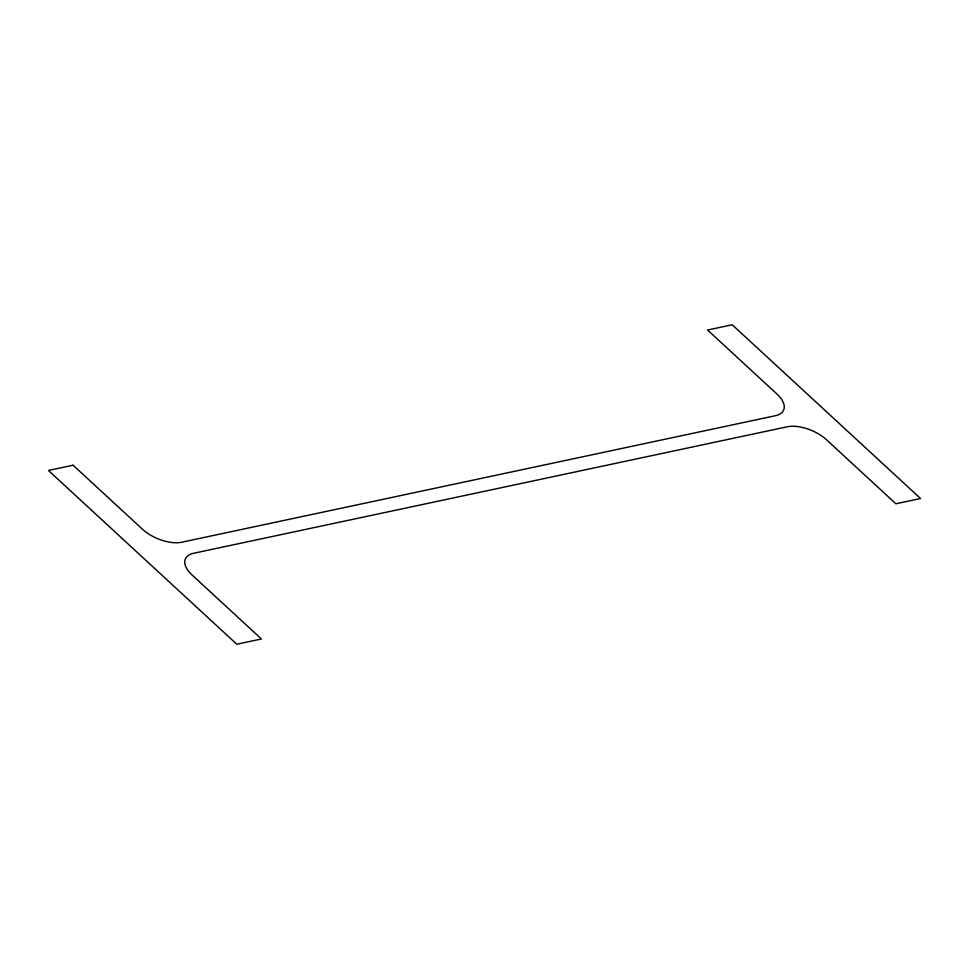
<?xml version="1.0" encoding="UTF-8"?>
<svg xmlns="http://www.w3.org/2000/svg" width="969" height="969" viewBox="0 0 969 969"><rect width="100%" height="100%" fill="white"/><g stroke="black" fill="none" stroke-linecap="round" stroke-linejoin="round"><path stroke-width="1.45" d="M73.099 465.217L48.45 470.474L236.787 644.228L261.424 638.983L192.08 574.992A29.603 14.801 23.2 0 1 193.727 553.251L787.24 426.784A29.603 14.801 23.2 0 1 826.557 439.805L895.901 503.783L920.55 498.526L732.213 324.772L707.576 330.017L776.92 394.008A29.603 14.801 23.2 0 1 775.273 415.749L181.76 542.216A29.603 14.801 23.2 0 1 142.443 529.195L73.099 465.217"/></g></svg>
